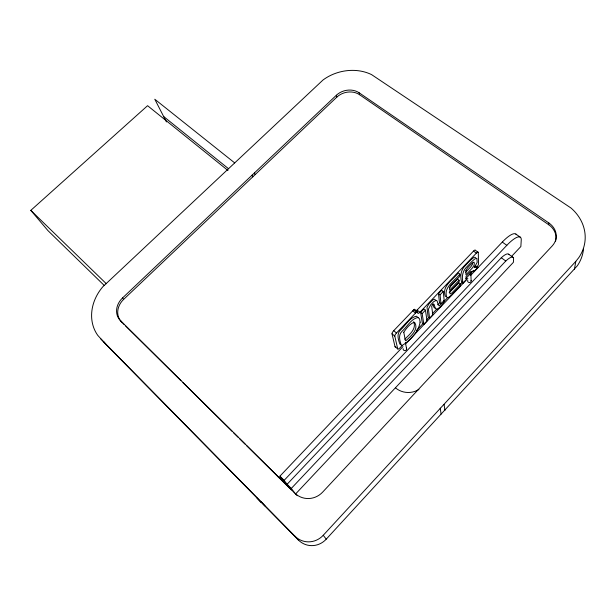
<?xml version="1.0" encoding="UTF-8"?>
<svg xmlns="http://www.w3.org/2000/svg" width="616" height="616" viewBox="0 0 616 616"><rect width="100%" height="100%" fill="white"/><g stroke="black" fill="none" stroke-linecap="round" stroke-linejoin="round"><path stroke-width="0.92" d="M437.76 304.781L438.954 303.796L439.47 302.441L438.477 293.67L441.71 290.282L443.266 291.483L444.167 300.285L443.72 302.348L440.194 307.068L436.698 309.455L435.273 308.254L434.064 304.289L433.418 303.965L432.655 304.42L431.677 306.345L432.802 314.853L429.614 318.202L428.105 317.001L427.019 307.215L429.021 303.75L432.94 299.815L434.503 299.199L435.943 300.469M555.555 241.31A18.919 16.201 4.5 0 0 548.733 224.74L548.918 223.015L359.151 92.793A16.378 13.236 -14.1 0 0 336.367 95.241L122.522 297.967A17.687 15.023 -37.9 0 0 120.428 320.605L124.309 324.647M574.397 269.462L575.798 261.384L578.809 257.611A47.524 40.671 4.4 0 0 571.009 208.031L371.602 74.636A41.01 33.148 -14.1 0 0 323 80.011L102.826 286.74A44.283 37.622 -37.9 0 0 97.775 335.374L106.506 345.014L298.321 539.955A20.42 19.55 -76 0 0 326.234 539.169L577.361 265.735A46.762 40.186 4.9 0 0 583.506 248.987M100.485 338.6L294.848 536.097A20.759 19.874 -74.2 0 0 323.254 535.273L575.798 261.384M548.918 223.015A18.98 16.239 4.4 0 1 552.206 245.953L322.653 492.115A20.043 19.35 -59.2 0 1 294.833 493.131L291.306 488.434L505.782 261.015A15.223 4.096 -52.4 0 1 513.559 259.067L513.405 262.308L295.526 494.047A19.982 19.289 -59.7 0 0 297.451 495.711M511.634 256.318L520.859 246.539L521.244 240.071A23.008 6.314 -52.7 0 0 506.822 245.337L284.138 480.357L291.399 489.966M508.916 254.6A15.184 4.158 -52.5 0 0 501.293 257.757L287.102 484.284L291.306 488.434M465.704 272.264L470.978 266.613L472.51 264.133A16.27 4.843 -52.1 0 0 472.68 263.186M449.28 287.741L457.526 279.079L459.074 280.257L449.549 290.259C448.856 283.799 457.172 280.65 459.921 275.829L459.813 274.151L458.25 272.973C453.26 279.664 441.41 286.009 445.306 296.25L446.215 296.604M444.167 300.285L439.285 305.975L438.138 304.558L437.129 300.962L436.051 300.416L433.533 301.786L430.569 304.974L428.428 309.124L429.614 318.202M449.195 292.654L458.912 282.875L460.445 284.045L451.736 293.093L450.096 293.955L449.695 291.869L459.182 281.897L459.074 280.257M402.271 345.414L399.846 347.963A2.903 0.878 -50.5 0 1 397.72 348.902L395.025 346.662L392.015 333.818A2.895 0.909 -50.6 0 1 393.716 330.692L413.683 309.848A1.44 0.447 -51.1 0 1 414.745 309.409L417.54 311.642L417.787 313.144A2.926 0.901 -51.2 0 0 419.889 312.258L476.345 253.153A2.911 0.862 -52.5 0 1 478.278 252.414L478.555 263.902A2.841 0.824 -52.3 0 1 476.738 267.075M416.516 330.422L423.739 322.822M426.372 320.058L428.998 317.294M432.286 313.837L436.883 309.001M443.451 302.094L448.048 297.259M459.875 284.815L462.5 282.051M465.788 278.594L473.558 270.416M423.831 324.293L427.027 320.928L425.448 310.171L423.9 308.947L420.628 312.374L422.322 323.077L423.831 324.293L422.168 313.606L420.628 312.374M475.637 257.488L474.104 257.257L470.809 259.867A48.649 13.96 -52 0 0 465.719 265.196C460.976 269.431 459.867 275.76 461.553 281.828L463.078 282.983L466.189 279.71L466.027 276.445L470.732 271.494L474.251 271.225L477.954 267.329L476.422 266.189L474.536 266.312M287.295 485.901L279.903 476.176L403.01 346.592M405.659 343.805L467.875 278.317M470.524 275.529L502.286 242.088A22.946 6.406 -52.7 0 1 516.424 234.727M397.72 348.902L394.787 336.113A2.903 0.901 -50.6 0 1 396.496 332.979L416.478 312.081A1.44 0.447 -51.1 0 1 417.54 311.642M422.168 313.606L425.448 310.171M439.47 302.433L440.994 303.634L440.032 294.879L443.266 291.483M459.813 274.151C454.824 280.858 442.981 287.195 446.839 297.436L448.471 297.505L451.774 294.825L460.545 285.655L460.445 284.045M416.131 310.88A2.918 0.909 -51.2 0 0 417.109 310.041L473.519 251.074A2.903 0.87 -52.6 0 1 475.452 250.35L478.278 252.414M121.575 321.952A17.633 14.992 -37.9 0 1 123.654 299.368L336.806 97.136A16.332 13.213 -14.1 0 1 359.528 94.695L548.733 224.74M404.804 339.208C409.062 334.742 416.924 329.013 413.629 321.737M104.181 285.4L47.894 230.561L30.8 210.372L147.578 105.69L227.982 170.493M477.954 267.329L474.197 267.59L477.184 262.385L476.884 258.258L474.767 258.966L472.38 261.03A48.695 13.891 -52 0 0 467.29 266.366C462.554 270.601 461.415 276.915 463.078 282.983M400.8 344.429L399.876 344.121C398.198 339.493 396.427 333.764 400.593 329.914C405.69 325.471 409.471 317.479 416.57 316.216L418.064 317.725M435.173 308.262L433.749 307.053L433.063 304.189M515.862 234.08L520.358 237.245M502.286 242.088L506.822 245.337M508.623 254.2L513.082 257.419M501.293 257.757L505.782 261.015M473.519 251.074L476.345 253.153M438.477 293.67L440.032 294.879M234.681 162.894L154.785 99.238L166.428 121.93M417.109 310.041L419.889 312.258M416.239 311.088L417.633 312.204M413.683 309.848L416.478 312.081M412.72 310.857L415.515 313.09M163.663 116.532L228.644 168.807M393.716 330.692L396.496 332.979M392.015 333.818L394.787 336.113M30.8 210.372L106.337 283.737M279.903 476.176L284.138 480.357M120.428 320.605L294.833 493.131M125.672 326.003L180.927 380.673M182.975 382.698L232.093 431.292M233.456 432.64L238.238 437.368M239.601 438.715L245.06 444.121M246.423 445.468L286.617 485.231M287.98 486.578L289.343 487.934M256.964 498.036L261.007 502.456M260.953 501.57L264.942 505.944M294.848 536.097L298.321 539.955M103.827 341.818L106.506 345.014M122.522 297.967L123.654 299.368M323.254 535.273L326.234 539.169M277.061 475.544L277.801 476.515A19.712 18.85 -52.8 0 0 284.022 480.534M252.09 175.136L252.799 176.846M254.439 172.911L255.132 174.628M336.367 95.241L336.806 97.136M405.336 342.542L406.645 348.849M359.151 92.793L359.528 94.695M440.232 408.177L441.095 414.106M444.113 404.481L444.914 410.472M471.14 280.834L470.801 272.595A1.794 1.594 0.4 0 1 469.623 274.228M418.903 389.466A19.212 18.195 -2.1 0 1 395.418 387.803M471.04 280.434A1.763 1.571 0.9 0 1 469.3 282.528A1.763 1.571 0.9 0 1 467.783 280.288M406.36 348.032A1.779 1.663 -4.8 0 1 405.197 350.589A1.779 1.663 -4.8 0 1 403.133 348.633M395.749 346.816A2.903 0.885 -50.5 0 1 395.025 346.662M403.78 332.278L405.351 340.402L405.844 340.733C410.387 336.467 419.111 329.683 414.691 322.476L414.106 322.268C409.694 323.908 406.283 328.405 403.78 332.278M420.127 322.183C418.518 332.047 409.933 340.902 401.771 345.653L401.386 345.368C399.715 340.74 397.982 335.019 402.14 331.185C407.238 326.726 411.026 318.741 418.118 317.456L419.604 318.965L420.127 322.183M465.927 270.524L465.942 274.798L472.526 267.767L474.058 265.28A16.285 4.812 -52.1 0 0 473.95 262.1L472.349 262.901A22.684 6.591 -52.2 0 0 467.467 268.014L465.927 270.524"/></g></svg>
